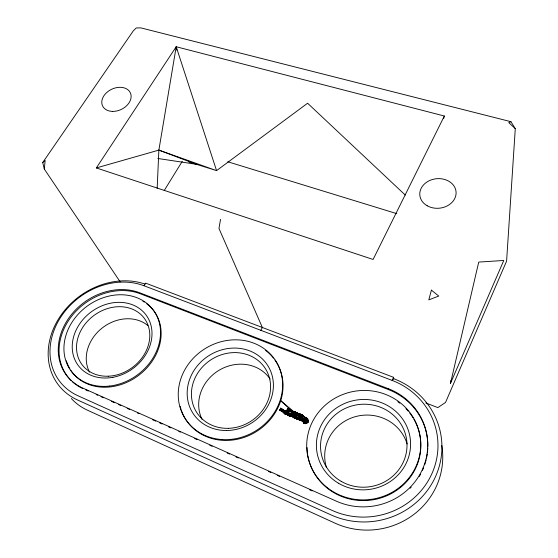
<?xml version="1.0" encoding="UTF-8"?>
<svg xmlns="http://www.w3.org/2000/svg" width="558" height="558" viewBox="0 0 558 558"><rect width="100%" height="100%" fill="white"/><g stroke="black" fill="none" stroke-linecap="round" stroke-linejoin="round"><path stroke-width="0.84" d="M308.407 421.513L307.981 420.355L308.407 421.513L306.872 421.443C301.404 422.267 306.726 423.173 307.019 420.899L306.844 420.16C304.863 417.07 301.459 423.989 305.219 423.515L307.5 422.643L308.414 420.788L307.019 420.899L306.433 421.688L306.956 422.845C309.955 422.099 306.816 420.174 304.989 419.386L304.187 421.416L303.336 421.743L303.322 422.727L305.31 423.724C308.337 421.234 305.1 424.819 303.74 423.055M298.425 413.618L298.739 415.333L298.425 413.618L297.832 413.75L297.651 414.706L298.593 413.304C303.852 414.113 297.351 416.184 297.602 418.758L298.411 419.1L298.349 419.63L297.7 418.974C300.148 416.686 298.697 410.841 295.07 413.436L289.344 410.744L287.293 410.458L287.44 409.663L288.709 409.293L289.595 410.053L289.442 410.96L290.613 411.441L290.669 410.318L287.44 409.663L287.754 408.819C290.034 409.99 288.563 413.408 287.419 415.075L288.312 413.157M287.754 408.819C289.728 409.216 287.558 410.479 287.754 408.819L288.66 409.823L293.069 411.337L293.159 411.86L293.689 411.448L293.933 412.55L293.11 412.822L291.841 410.807L290.823 410.855M157.175 188.227L158.87 150.109L176.202 46.746L444.349 116.022L443.68 118.547M281.197 410.793L282.02 410.695C281.839 412.383 283.499 408.742 281.678 408.749L280.66 408.142L281.783 408.965L281.302 409.119L281.302 411.009L282.55 409.635L282.976 409.984L281.602 410.723C280.653 411.595 281.888 409.244 280.814 409.705L280.2 409.446L280.067 410.123L283.534 411.392L283.645 411.978L282.92 411.134L283.401 410.179L286.135 410.932L287.516 412.055L289.274 409.614C289.965 411.086 288.081 411.141 287.196 410.242L285.012 410.569L283.541 411.769L282.515 411.155L282.871 409.767L284.413 410.409L283.638 411.602L282.92 411.134L284.81 413.994L286.407 414.657M287.293 410.458L287.44 409.663L288.709 409.293L290.446 410.095L291.123 411.985L291.785 411.93L291.841 410.807L291.785 411.93L291.939 411.023L294.045 411.902L293.724 412.794L291.688 411.713L291.123 411.985L290.516 411.232L287.217 409.9L287.489 410.674L288.284 410.493L287.44 409.663L286.135 410.932L285.661 412.648L286.4 414.273M292.183 415.647L290.837 416.498L292.762 415.012L293.034 417.314L294.903 416.484L295.656 418.507C292.246 418.047 295.921 414.329 297.163 413.094L296.221 412.515L297.065 412.878L296.821 413.785L296.444 413.624L296.221 412.515L294.84 411.748L291.025 411.776L291.618 410.583L291.939 411.023L280.73 400.693L293.787 411.665L295.726 412.118L296.347 413.345L296.026 413.938L296.598 414.231L297.163 413.094L296.221 412.515L295.803 413.722L294.178 412.78L293.11 412.822L292.608 412.125L292.915 412.529M300.901 414.427L300.246 415.745L297.651 414.706L295.928 413.722L296.312 412.725L297.163 413.094L296.772 412.55M292.915 415.919L293.375 417.363L295.063 416.17L299.297 414.929L299.855 415.584L300.999 415.57L307.207 418.319L307.66 419.463L306.656 419.923C302.834 418.228 308.476 421.96 307.946 422.455L304.096 421.206L304.466 421.869L303.419 422.936L303.238 421.534L296.417 418.821L297.372 418.835L298.46 416.24L301.857 414.622L302.059 415.333C302.031 417.251 297.77 414.782 300.804 414.21L302.017 416.108L301.397 416.247C300.113 416.017 302.024 414.72 300.804 414.21L300.232 415.006C300.623 416.352 298.976 415.319 299.737 414.58L300.804 414.21L302.31 415.089L301.641 415.703L301.536 417.321L302.059 418.109L300.72 417.363L299.939 417.865L301.118 419.567L300.26 420.425L299.004 419.316L298.411 419.1L298.349 419.63L292.936 417.105L292.88 415.85M450.508 383.311L478.729 262.079L503.769 260.474L450.508 383.311L450.676 380.709M120.179 281.86L44.291 169.025L42.715 162.538L133.285 30.871L136.278 27.949L140.944 27.9L510.947 121.693L515.285 128.647L506.594 261.13L445.528 402.451L437.842 407.605L425.803 402.96M307.702 418.856L307.207 418.319L306.656 419.923L307.702 418.856L306.837 418.291L305.812 418.075L304.689 418.591L300.783 417.007L299.925 417.105C297.651 419.811 300.288 420.516 302.534 420.579L303.05 421.22L304.103 420.892L304.159 420.139L306.433 421.688M289.442 410.96L289.4 410.235C289.951 411.211 293.083 410.988 290.669 410.318L290.265 411.518L289.937 410.521L290.544 410.311L289.442 410.96L289.497 409.837L289.762 410.981C289.755 412.209 291.248 410.402 290.446 410.095L289.093 411.037L288.402 409.3L287.314 410.109M304.096 421.206L304.466 421.869L303.461 422.322L302.715 420.279C304.291 419.7 306.628 421.381 305.784 423.292L304.835 421.974L304.794 423.661L305.4 422.085L306.956 422.845M288.709 409.293L288.591 410.5L287.489 410.674L287.196 410.242L284.936 411.148L284.413 410.409M307.019 420.899L308.072 420.565L307.57 419.253L306.935 420.369L307.786 420.048L307.611 418.64L308.072 420.565L306.189 419.609L306.244 417.928L306.837 418.291L306.189 419.609L305.54 419.288L304.598 419.895L300.72 417.363L299.597 418.165L298.781 416.38L301.627 417.53L301.759 418.319L301.962 417.9L300.755 415.773L302.401 415.305L301.201 414.678C299.855 417.642 303.915 415.18 300.155 415.529L300.818 417.572L298.781 416.38M44.291 169.025L45.163 160.495L42.715 162.538M298.349 419.63L298.411 419.1M287.084 412.606L286.31 414.448C284.713 413.708 280.493 411.755 282.871 409.767L280.667 408.519L279.97 409.907L280.695 410.758L282.976 409.984L280.695 410.758M294.045 411.902L294.457 413.234L294.178 412.78L295.726 412.118L295.405 413.164L294.91 412.955C295.712 410.29 293.738 414.245 295.049 412.697L294.84 411.748M305.631 419.497L306.335 418.137L305.721 417.858L305.247 418.291L305.631 419.497L305.721 417.858L302.178 414.824L302.401 415.305M305.31 423.724L305.491 422.294M290.739 416.289L292.817 414.566L292.859 415.222L290.837 416.498L293.194 414.901L292.239 413.666L293.013 412.606L293.424 412.899C293.578 412.181 295.098 411.671 295.049 412.697L293.836 412.334L293.062 411.644L293.362 411.427L293.787 411.665L290.579 410.716L290.613 411.441L291.081 411.079M298.69 413.513L295.552 417.907L293.278 417.154L295.161 412.683L292.706 412.341M293.069 411.337L293.452 411.637L293.062 411.644C293.654 411.72 296.019 412.536 294.491 412.746L295.161 413.652L295.824 412.327L295.259 412.892L294.491 412.746L294.631 414.831L293.375 417.363L293.194 414.901L291.36 415.829L291.576 414.936L293.327 412.69L295.161 413.652L295.726 412.118M284.517 410.625L283.638 411.602L283.018 411.351L283.401 410.179L284.12 410.646L283.645 411.978M288.5 412.111L288.918 412.46L288.5 412.111L287.314 414.866L289.846 415.703L290.481 414.434L289.26 413.764C285.396 416.08 293.808 417.042 287.314 414.866L288.821 412.25L285.389 410.723L285.305 411.302L284.936 411.148L285.012 410.569L285.487 410.939L284.936 411.148M300.755 415.773L301.111 415.25L301.836 415.996L301.201 414.678L302.269 415.033M220.543 219.364L218.959 228.459L262.365 327.483L260.844 330.322M293.013 412.606L291.255 413.255L290.383 414.224L290.927 413.122L289.853 416.094M305.951 421.981L304.012 420.683L302.624 420.788L302.624 420.069L301.466 419.267L301.146 420.314L299.681 419.623L299.534 420.118L299.304 419.107L300.246 419.853L301.557 419.476L299.939 417.865L305.08 419.602L305.338 418.5L302.813 419.581L301.466 419.267L301.146 420.314L300.26 420.425L299.304 419.107L300.016 417.321L301.627 417.53L300.72 417.363M302.534 420.579L303.44 418.73L304.78 418.8L305.08 419.602M300.037 418.075L300.155 417.426L300.874 417.217L299.925 417.105M298.676 414.336L298.593 413.304L298.907 415.019L299.395 413.631L300.42 414.999L300.155 415.529L300.595 414.782M283.91 411.127L284.343 410.514M304.989 419.386L306.928 420.683L306.781 421.227L304.508 419.679L304.25 420.348L303.182 419.344L302.624 420.069L300.26 420.425L299.304 419.107L301.118 419.567L299.597 418.165L300.016 417.321M290.969 413.666L291.353 413.471L290.927 413.122L295.37 414.761L296.821 413.785L296.012 413.422L296.026 413.938L297.351 413.325L297.93 413.959L297.065 412.878L296.249 413.129L295.705 413.506L296.291 414.106L297.832 413.75M289.344 410.744L289.867 411.197L290.132 410.242L289.093 411.037L287.196 410.242L288.067 410.702L288.96 409.76M294.491 412.746L295.161 412.683L295.468 414.978L296.758 415.891L297.163 415.863L296.5 414.022L297.065 412.878M291.918 413.534L291.576 414.936L292.336 413.876L291.918 413.534L291.36 415.829M296.228 416.721L296.368 416.275M296.298 413.046L296.87 412.76L296.249 413.129L296.821 413.785L296.347 413.415L296.291 414.106M300.511 415.208C298.077 414.35 301.146 415.668 299.946 414.803L299.855 415.584M302.157 415.543L302.31 415.089L301.034 414.95L301.201 415.466M281.316 409.886L280.918 409.914C279.586 408.623 280.688 411.065 280.918 409.914L279.565 409.935L280.067 410.123L281.134 408.651L281.302 409.119L280.36 409.133L280.848 410.123L280.214 410.235L279.97 409.907L282.55 409.635M291.123 411.985L291.618 410.583M295.161 413.652L294.938 412.446M301.557 419.476L299.939 417.865L304.103 420.892M287.419 415.075L288.598 412.327M291.75 411.204L291.339 411.79L292.022 411.03L292.755 411.818L292.022 411.03L291.436 412.006L290.669 410.318L290.265 411.518L291.409 410.939L290.579 410.716L291.178 411.295L291.011 410.793M304.466 421.869L303.831 423.264L304.926 422.183L304.375 421.66M393.53 377.306L392.107 380.396A73.844 70.775 -7.7 0 1 431.613 474.3A73.844 70.775 -7.7 0 1 332.191 510.437L78.057 395.796A66.214 55.102 -36.6 0 1 59.399 319.309A66.214 55.102 -36.6 0 1 144.02 285.759L145.596 283.122L393.53 377.306L393.788 378.715A77.311 74.158 -7.5 0 1 435.275 477.153A77.311 74.158 -7.5 0 1 331.082 514.929L77.527 399.974A69.345 57.781 -36.7 0 1 57.544 320.585A69.345 57.781 -36.7 0 1 145.038 284.099M293.034 417.314L294.31 414.699L292.817 414.566L293.194 414.901M281.678 408.749L281.302 409.119M304.298 423.508L304.926 422.183M299.506 417.949L301.027 419.358L300.908 420L300.246 419.853M301.466 419.267L301.146 420.314M297.274 418.626L294.045 417.837L294.108 417.307L295.649 418.123L296.026 417.496M295.308 415.291L294.533 414.615L295.363 416.693C298.746 417.635 294.129 413.952 296.165 415.403L296.758 415.891L296.284 416.847L297.163 415.863M295.001 416.7L296.284 416.847M444.349 116.022L373.093 259.456L96.339 167.937L176.202 46.746L216.567 170.622L307.604 103.23L405.248 195.042M296.661 415.675L295.656 418.507M297.832 419.379L296.319 418.612L297.372 418.835L298.46 416.24L298.879 416.589L297.602 418.758L298.509 419.309L296.479 418.291M298.907 415.019C299.541 411.637 299.897 416.477 299.297 414.929M294.212 414.482L293.341 416.645L294.631 414.831L293.096 414.685L293.243 416.435L294.631 414.831M286.777 413.108L283.541 411.769C284.287 411.211 288.305 413.959 286.121 412.857L285.919 412.543C286.617 414.999 288.939 408.756 286.303 414.057L284.866 413.464L284.81 413.994M290.481 414.434L289.204 414.294L289.26 413.764L287.314 414.866L287.984 413.743M283.018 411.351L283.499 410.011M284.964 413.673L282.515 411.155L283.862 410.304L283.534 411.392L283.401 410.179M283.638 411.602L284.015 410.43M286.924 411.574L286.08 411.462L286.135 410.932L288.179 410.276M285.766 412.864L285.201 411.093L286.512 411.483M280.59 410.542L280.814 409.705M298.642 415.117L299.493 413.848M286.777 413.645L287.816 411.818L286.938 412.794L285.822 412.334L287.412 411.839M164.233 190.522L182.264 161.339M293.947 411.692L293.424 412.899M297.742 414.922L298.516 413.827M296.5 414.022L295.705 413.506L296.577 412.878M299.695 415.068L299.946 414.803M297.065 415.654L296.186 416.638L295.063 416.17L296.124 417.168M282.62 411.372L283.499 410.388M300.999 415.57L301.397 416.247L301.927 415.898L305.721 417.858L302.31 415.089M393.788 378.715L392.107 380.396L144.02 285.759M281.783 408.965L281.406 409.335L281.281 408.777M306.189 419.609L307.298 418.535L306.837 418.291M295.161 412.683L295.405 413.164L295.161 412.683L294.687 413.457M295.705 413.506L296.444 413.624L295.07 413.436M296.2 412.829L296.012 413.422M301.759 418.319L301.962 417.9L304.508 419.679M293.836 412.334L294.226 412.453L293.968 411.999L294.226 412.453L293.627 412.578M301.962 417.9L301.536 417.321L304.075 418.737L305.812 418.075M292.915 414.775L291.262 415.619L292.015 413.743M287.314 414.866L289.358 413.973L290.32 414.754L289.26 413.764M303.538 418.939L299.939 417.865M510.947 121.693L508.77 122.6L515.285 128.647M293.947 417.621L295.649 418.123L294.045 417.837M288.144 415.208L289.846 415.703L289.1 414.078L290.223 414.538M96.339 167.937L158.87 150.109L216.567 170.622L188.827 161.946M280.214 410.235L280.583 410.165M294.91 412.955L295.259 412.892L294.826 412.746M301.627 417.53L300.818 417.572L301.662 418.109M281.497 410.507L282.334 410.486L281.218 409.67L282.02 410.695M287.217 409.9L288.284 410.493M301.111 415.25L302.059 415.333L301.125 415.166M157.83 158.479L196.304 164.282L158.87 150.109M281.518 410.43L281.072 410.325L281.602 410.723M288.249 415.424L289.755 415.877M227.776 161.764L396.815 213.651M280.918 409.914L280.465 409.349L280.667 408.519L281.385 408.986M291.032 413.339L289.748 415.494L288.305 414.894L289.846 415.703M294.903 416.484L296.026 416.952M302.903 419.79L304.25 420.348M300.337 420.069L299.304 419.107M85.883 389.958L88.269 391.019M96.206 394.562L97.796 395.273M100.97 396.689L103.349 397.749M111.293 401.293L114.467 402.709M118.436 404.48L120.814 405.547M127.168 408.379L129.547 409.446M137.484 412.983L139.075 413.694M152.571 419.721L155.745 421.137M159.714 422.908L162.099 423.968M168.446 426.807L170.832 427.867M178.769 431.411L180.36 432.115M194.644 438.497L197.03 439.558M209.731 445.228L212.11 446.288M227.197 453.019L229.575 454.086M235.929 456.918L238.308 457.985M268.475 471.447L270.86 472.507M277.207 475.339L279.593 476.406M309.76 489.868L312.138 490.928M291.688 411.713L293.11 412.822M288.179 409.147L288.814 409.509L287.851 409.035L288.402 409.3M287.761 409.53L288.737 410.109L288.221 409.635M287.489 410.674L287.335 410.29L287.872 410.632M287.335 410.29L287.775 410.772M295.37 414.761L296.165 415.403M299.597 418.165L301.027 419.358M292.755 411.818L292.022 411.03M306.523 421.897L307.591 422.859L307.946 422.455L306.872 421.443M307.981 420.355L308.504 420.997M303.238 421.534L302.959 421.011L300.26 420.425M303.336 421.743L303.05 421.22L304.187 421.416L304.012 420.683M280.66 408.142L280.772 408.735M288.695 410.709L288.772 411.016M289.595 410.053L289.093 411.037L289.4 410.235M304.598 419.895L304.075 418.737M301.397 416.247L300.922 415.856L300.783 417.007L301.641 415.703M306.042 422.19L306.342 422.999M289.762 410.981L289.944 411.504M289.839 410.304L290.007 410.807M176.202 46.746L176.788 50.178M293.096 414.685L293.341 416.645M274.941 360.015A53.596 48.218 -32.6 0 1 252.969 433.559A53.596 48.218 -32.6 0 1 181.301 410.158M181.05 409.405A53.596 48.218 -32.6 0 1 180.171 406.315M265.587 350.389A53.596 48.218 -32.6 0 1 273.518 358.11M413.862 419.204A56.937 54.579 -7.7 0 1 382.607 497.38A56.937 54.579 -7.7 0 1 307.849 455.67M307.591 454.059A56.937 54.579 -7.7 0 1 307.067 447.586M397.847 401.739A56.937 54.579 -7.7 0 1 399.835 403.204M405.973 408.693A56.937 54.579 -7.7 0 1 408.184 411.141M409.739 413.06A56.937 54.579 -7.7 0 1 410.73 414.371M411.204 415.04A56.937 54.579 -7.7 0 1 413.018 417.789M427.798 448.06A63.758 61.122 -7.7 0 1 427.477 452.287M427.261 453.975A63.758 61.122 -7.7 0 1 426.514 458.153M426.131 459.82A63.758 61.122 -7.7 0 1 424.687 464.751M423.494 467.974A63.758 61.122 -7.7 0 1 422.469 470.352M420.544 474.216A63.758 61.122 -7.7 0 1 419.253 476.483M411.204 487.106A63.758 61.122 -7.7 0 1 410.088 488.264M427.84 446.379A63.758 61.122 -7.7 0 0 388.473 389.603L140.442 293.815A57.181 47.618 -36.6 0 0 72.038 315.737A57.181 47.618 -36.6 0 0 71.312 380.682M146.81 303.845A51.071 42.527 -36.6 0 1 141.976 372.674A51.071 42.527 -36.6 0 1 70.664 370.1M69.834 368.754A51.071 42.527 -36.6 0 1 68.711 366.683M68.362 365.971A51.071 42.527 -36.6 0 1 66.381 360.796M142.89 301.25A51.071 42.527 -36.6 0 1 144.243 302.066M82.744 388.542A57.181 47.618 -36.6 0 1 76.983 385.285M76.306 384.818A57.181 47.618 -36.6 0 1 72.491 381.777M441.796 445.528A75.184 72.505 -5.5 0 1 412.585 515.376A75.184 72.505 -5.5 0 1 335.086 523.188L87.522 410.228A67.623 56.867 -37.1 0 1 71.34 398.524M89.531 372.109A37.853 31.813 -37.1 0 1 101.912 328.223A37.853 31.813 -37.1 0 1 147.898 325.558M201.975 419.246A39.66 35.956 -33.1 0 1 219.315 370.114A39.66 35.956 -33.1 0 1 270.135 379.049M326.318 467.081A42.073 40.553 -5.8 0 1 355.055 416.742A42.073 40.553 -5.8 0 1 407.117 443.938M431.397 290.132L428.809 299.869L438.762 296.061L431.397 290.132M289.274 409.614L288.835 410.325L288.66 409.823L289.274 409.614M388.291 388.682L139.793 292.81A57.3 47.674 -36.6 0 0 66.395 321.785A57.3 47.674 -36.6 0 0 82.703 388.04L336.439 501.21A63.898 61.234 -7.8 0 0 422.239 469.829A63.898 61.234 -7.8 0 0 388.291 388.682M112.353 111.391A15.359 11.174 -25.3 0 0 130.712 93.723A15.359 11.174 -25.3 0 0 106.292 92.935A15.359 11.174 -25.3 0 0 112.353 111.391M427.198 205.776A18.198 14.808 -5.6 0 0 455.998 194.477A18.198 14.808 -5.6 0 0 430.63 180.122A18.198 14.808 -5.6 0 0 427.198 205.776M222.328 439.558A53.708 48.288 -32.5 0 0 279.153 367.401A53.708 48.288 -32.5 0 0 189.839 362.24A53.708 48.288 -32.5 0 0 222.328 439.558M340.736 495.511A57.069 54.684 -7.8 0 0 420.397 438.595A57.069 54.684 -7.8 0 0 330.001 401.411A57.069 54.684 -7.8 0 0 340.736 495.511M109.354 386.08A51.176 42.575 -36.6 0 0 155.41 313.226A51.176 42.575 -36.6 0 0 71.912 322.391A51.176 42.575 -36.6 0 0 109.354 386.08M112.918 377.306A42.269 35.161 -36.6 0 0 146.252 315.256A42.269 35.161 -36.6 0 0 77.171 327.992A42.269 35.161 -36.6 0 0 112.918 377.306M338.532 483.263A47.137 45.156 -7.9 0 0 410.562 445.702A47.137 45.156 -7.9 0 0 341.377 405.003A47.137 45.156 -7.9 0 0 338.532 483.263M108.287 376.204A38.809 32.322 -36.6 0 0 147.04 322.852A38.809 32.322 -36.6 0 0 84.153 325.321A38.809 32.322 -36.6 0 0 108.287 376.204M226.381 430.518A44.361 39.876 -32.5 0 0 269.423 368.475A44.361 39.876 -32.5 0 0 195.049 368.887A44.361 39.876 -32.5 0 0 226.381 430.518M228.389 428.328A40.727 36.647 -32.6 0 0 266.515 370.568A40.727 36.647 -32.6 0 0 198.097 372.521A40.727 36.647 -32.6 0 0 228.389 428.328M341.196 481.345A43.266 41.473 -7.7 0 0 406.998 446.316A43.266 41.473 -7.7 0 0 343.149 409.453A43.266 41.473 -7.7 0 0 341.196 481.345"/></g></svg>
